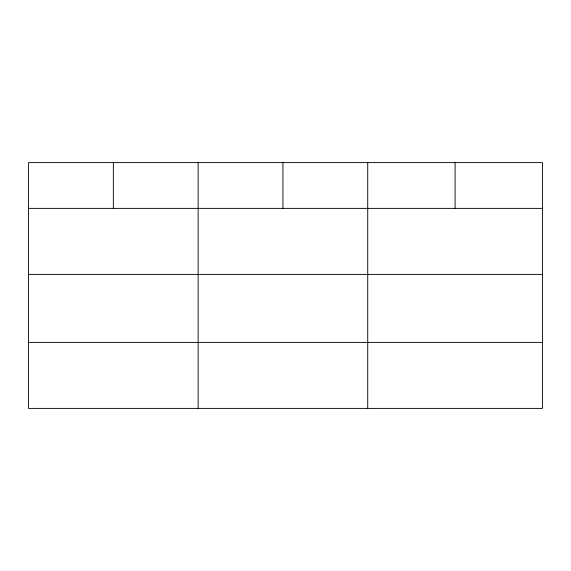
<?xml version="1.0" encoding="UTF-8"?>
<svg xmlns="http://www.w3.org/2000/svg" width="571" height="571" viewBox="0 0 571 571"><rect width="100%" height="100%" fill="white"/><g stroke="black" fill="none" stroke-linecap="round" stroke-linejoin="round"><path stroke-width="0.86" d="M542.45 274.387L542.45 162.607L28.55 162.607L28.55 408.393L542.45 408.393L542.45 274.387L28.55 274.387M28.55 208.379L542.45 208.379M28.55 342.393L542.45 342.393M455.087 162.607L455.087 208.379M367.724 162.607L367.724 408.393M282.93 162.607L282.93 208.379M198.137 162.607L198.137 408.393M113.344 162.607L113.344 208.379"/></g></svg>
